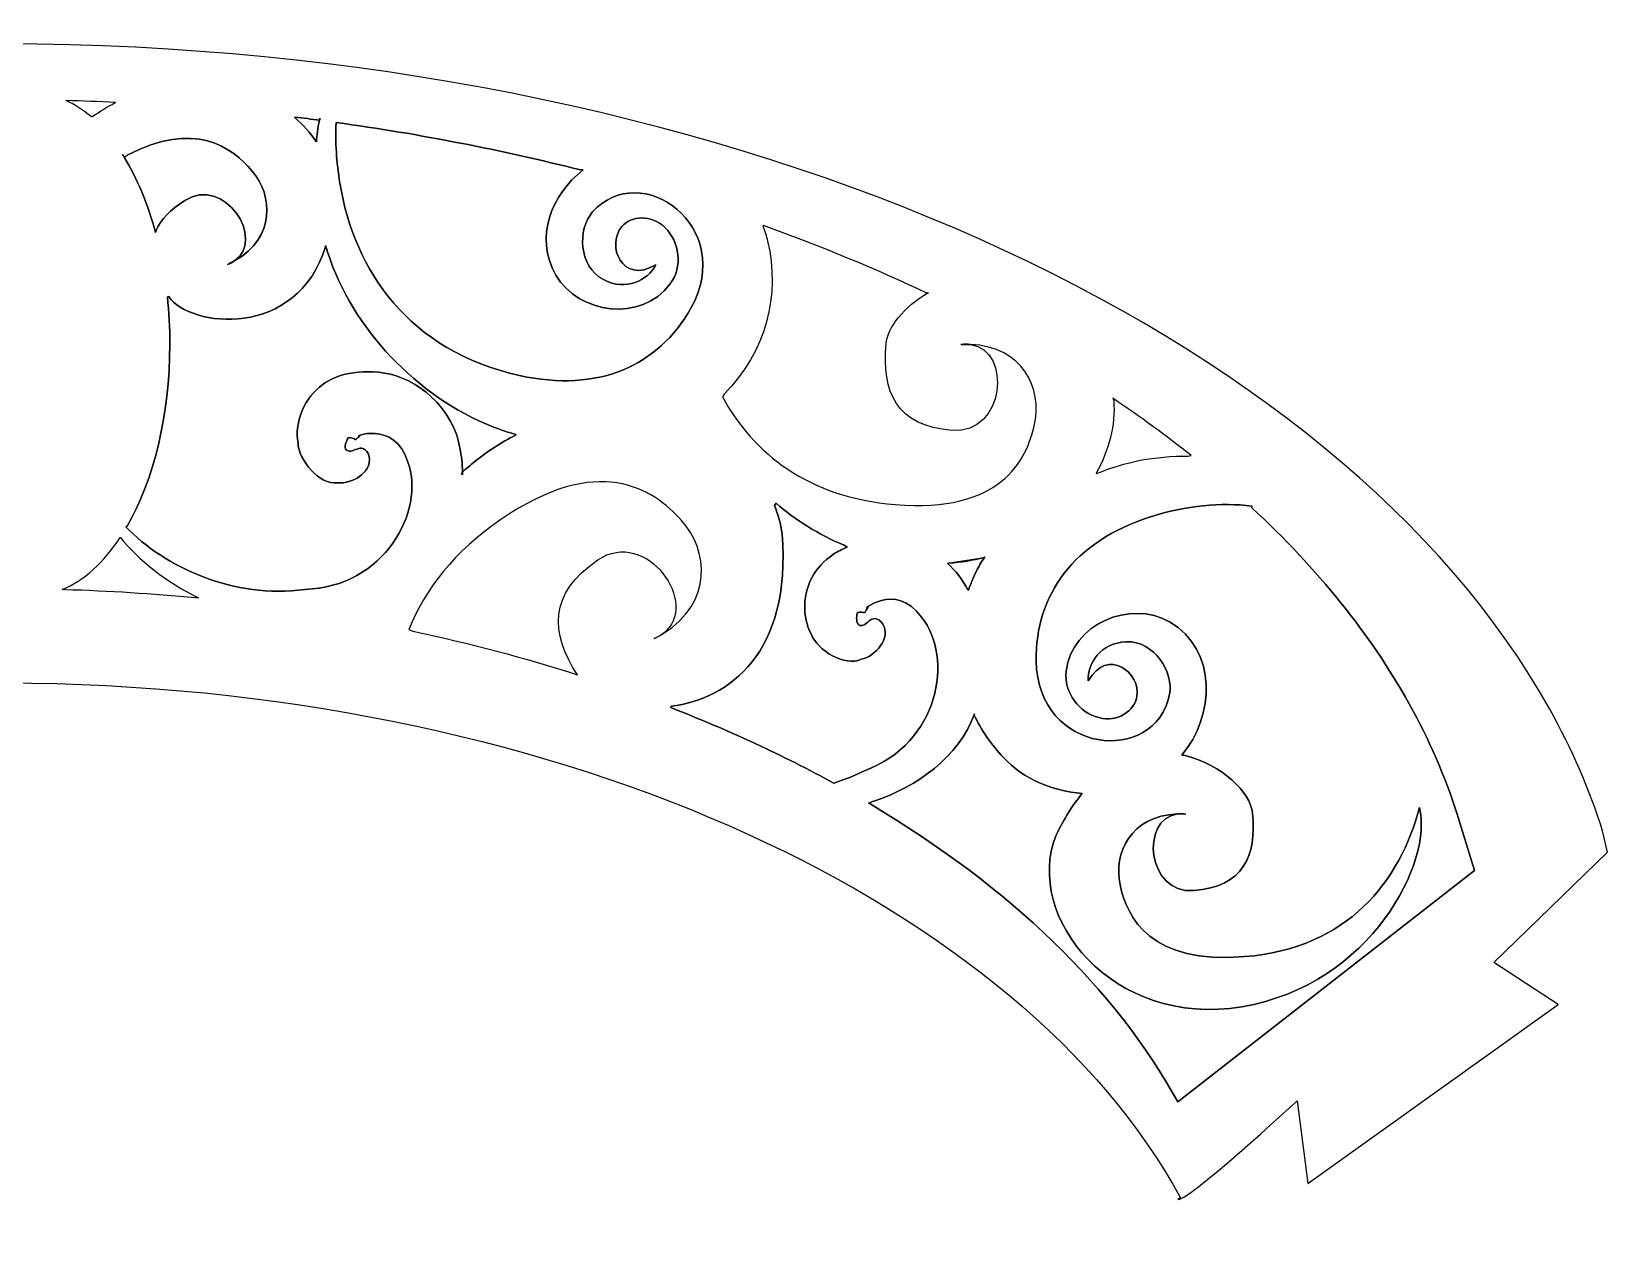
# Model space of a CAD drawing. Header units: centimetres. Extents: x -9.3 to 11.2, y -3.5 to 4.3.
# Drawn here: x 1.1 to 11.24, y -3.47 to 4.3 of the extents above; entities that cross this region are included whole.
import ezdxf

# ---------------------------------------------------------------- set-up
doc = ezdxf.new("R2010")
doc.units = ezdxf.units.CM
doc.header["$MEASUREMENT"] = 0
doc.layers.add('Camada 1', color=7, linetype='Continuous')

msp = doc.modelspace()

# ---------------------------------------------------------------- linework, layer by layer
at = {"layer": 'Camada 1'}
msp.add_open_spline([(10.87276, -0.06732), (11.01437, -0.32193), (11.12856, -0.58358), (11.21338, -0.85099), (11.21338, -0.85099), (11.21338, -0.85099), (11.24444, -0.98736), (11.24444, -0.98736), (11.24444, -0.98736), (11.24444, -0.98736), (10.51268, -1.69761), (10.51268, -1.69761), (10.51268, -1.69761), (10.51268, -1.69761), (10.92628, -1.96947), (10.92628, -1.96947), (10.92628, -1.96947), (10.92628, -1.96947), (9.31507, -3.12213), (9.31507, -3.12213), (9.31507, -3.12213), (9.31507, -3.12213), (9.24705, -2.58974), (9.24705, -2.58974), (9.24705, -2.58974), (9.24705, -2.58974), (8.51585, -3.2621), (8.47844, -3.22358), (8.47844, -3.22358), (8.47844, -3.22358), (8.49672, -3.21339), (8.49672, -3.21339), (8.49672, -3.21339), (7.47204, -1.33487), (4.5575, 0.04911), (1.10217, 0.1003), (1.10217, 0.1003), (-2.64293, 0.15581), (-5.79943, -1.37253), (-6.61864, -3.46877), (-6.61864, -3.46877), (-6.61864, -3.46877), (-6.67656, -3.4552), (-6.67656, -3.4552), (-6.67656, -3.4552), (-6.67656, -3.4552), (-9.25574, -1.29072), (-9.25574, -1.29072), (-9.25574, -1.29072), (-9.25574, -1.29072), (-9.26455, -1.28937), (-9.26455, -1.28937), (-9.26455, -1.28937), (-8.83431, 1.86681), (-4.32456, 4.29544), (1.13662, 4.21451), (1.13662, 4.21451), (5.68558, 4.14709), (9.52304, 2.35883), (10.87276, -0.06732)], degree=3, knots=[0, 0, 0, 0, 0.0625, 0.0625, 0.0625, 0.0625, 0.125, 0.125, 0.125, 0.125, 0.1875, 0.1875, 0.1875, 0.1875, 0.25, 0.25, 0.25, 0.25, 0.3125, 0.3125, 0.3125, 0.3125, 0.375, 0.375, 0.375, 0.375, 0.4375, 0.4375, 0.4375, 0.4375, 0.5, 0.5, 0.5, 0.5, 0.5625, 0.5625, 0.5625, 0.5625, 0.625, 0.625, 0.625, 0.625, 0.6875, 0.6875, 0.6875, 0.6875, 0.75, 0.75, 0.75, 0.75, 0.8125, 0.8125, 0.8125, 0.8125, 0.875, 0.875, 0.875, 0.875, 1, 1, 1, 1], dxfattribs=at)
at = {"layer": 'Camada 1', "color": 7, "lineweight": 25}
for points, knots in [([(1.32374, 3.85145), (1.37822, 3.82634), (1.43068, 3.79202), (1.48061, 3.74945), (1.48061, 3.74945), (1.48061, 3.74945), (1.49397, 3.74524), (1.49397, 3.74524), (1.49397, 3.74524), (1.54215, 3.77995), (1.59113, 3.81022), (1.6405, 3.83628), (1.6405, 3.83628), (1.6405, 3.83628), (1.64076, 3.84104), (1.64076, 3.84104), (1.64076, 3.84104), (1.53554, 3.84596), (1.42986, 3.84985), (1.32376, 3.85273), (1.32376, 3.85273), (1.32376, 3.85273), (1.32376, 3.85145), (1.32376, 3.85145), (1.32376, 3.85145), (1.32376, 3.85145), (1.32374, 3.85145), (1.32374, 3.85145)], [0, 0, 0, 0, 0.125, 0.125, 0.125, 0.125, 0.25, 0.25, 0.25, 0.25, 0.375, 0.375, 0.375, 0.375, 0.5, 0.5, 0.5, 0.5, 0.625, 0.625, 0.625, 0.625, 0.75, 0.75, 0.75, 0.75, 1, 1, 1, 1]), ([(6.87181, 2.6142), (6.71684, 2.52268), (6.61117, 2.39068), (6.60183, 2.28673), (6.60183, 2.28673), (6.57357, 1.97415), (6.66671, 1.75611), (7.02731, 1.72753), (7.02731, 1.72753), (7.36516, 1.70022), (7.415, 2.245), (7.14418, 2.28048), (7.14418, 2.28048), (7.48391, 2.26725), (7.60609, 1.99526), (7.55749, 1.76851), (7.55749, 1.76851), (7.50677, 1.52795), (7.334, 1.19325), (6.65965, 1.25051), (6.65965, 1.25051), (6.10051, 1.29459), (5.74758, 1.57912), (5.54829, 1.94285), (5.54829, 1.94285), (5.54829, 1.94285), (5.55924, 1.96158), (5.55924, 1.96158), (5.55924, 1.96158), (5.83168, 2.23251), (5.9209, 2.60044), (5.83928, 2.9466), (5.83928, 2.9466), (5.8314, 2.97991), (5.82102, 3.01243), (5.80838, 3.04399), (5.80838, 3.04399), (5.80838, 3.04399), (5.8129, 3.04582), (5.8129, 3.04582), (5.8129, 3.04582), (6.18191, 2.91379), (6.53468, 2.76748), (6.86901, 2.60825), (6.86901, 2.60825), (6.86901, 2.60825), (6.87181, 2.6142), (6.87181, 2.6142)], [0, 0, 0, 0, 0.07692308, 0.07692308, 0.07692308, 0.07692308, 0.15384615, 0.15384615, 0.15384615, 0.15384615, 0.23076923, 0.23076923, 0.23076923, 0.23076923, 0.30769231, 0.30769231, 0.30769231, 0.30769231, 0.38461538, 0.38461538, 0.38461538, 0.38461538, 0.46153846, 0.46153846, 0.46153846, 0.46153846, 0.53846154, 0.53846154, 0.53846154, 0.53846154, 0.61538462, 0.61538462, 0.61538462, 0.61538462, 0.69230769, 0.69230769, 0.69230769, 0.69230769, 0.76923077, 0.76923077, 0.76923077, 0.76923077, 0.84615385, 0.84615385, 0.84615385, 0.84615385, 1, 1, 1, 1]), ([(2.36265, 2.79507), (2.37961, 2.80303), (2.3957, 2.8115), (2.41057, 2.82018), (2.41057, 2.82018), (2.39694, 2.81039), (2.38096, 2.80203), (2.36265, 2.79507)], [0, 0, 0, 0, 0.33333333, 0.33333333, 0.33333333, 0.33333333, 1, 1, 1, 1]), ([(7.14417, 2.28051), (7.12491, 2.2813), (7.10451, 2.28125), (7.08353, 2.28022), (7.08353, 2.28022), (7.10533, 2.28297), (7.12552, 2.28305), (7.14417, 2.28051)], [0, 0, 0, 0, 0.33333333, 0.33333333, 0.33333333, 0.33333333, 1, 1, 1, 1]), ([(8.54604, 1.56211), (8.44137, 1.56251), (8.3376, 1.55359), (8.23685, 1.53467), (8.23685, 1.53467), (8.14472, 1.51739), (8.05003, 1.48813), (7.95679, 1.4499), (7.95679, 1.4499), (7.95679, 1.4499), (7.95406, 1.45154), (7.95406, 1.45154), (7.95406, 1.45154), (8.03695, 1.60013), (8.07767, 1.76208), (8.06706, 1.91808), (8.06706, 1.91808), (8.06706, 1.91808), (8.06055, 1.93393), (8.06055, 1.93393), (8.06055, 1.93393), (8.23692, 1.81548), (8.40504, 1.69271), (8.56434, 1.56589), (8.56434, 1.56589), (8.56434, 1.56589), (8.54604, 1.56211), (8.54604, 1.56211)], [0, 0, 0, 0, 0.125, 0.125, 0.125, 0.125, 0.25, 0.25, 0.25, 0.25, 0.375, 0.375, 0.375, 0.375, 0.5, 0.5, 0.5, 0.5, 0.625, 0.625, 0.625, 0.625, 0.75, 0.75, 0.75, 0.75, 1, 1, 1, 1]), ([(4.61587, 0.15453), (4.27654, 0.26264), (3.92279, 0.35643), (3.5568, 0.43454), (3.5568, 0.43454), (3.5568, 0.43454), (3.53061, 0.44655), (3.53061, 0.44655), (3.53061, 0.44655), (3.63488, 0.70542), (3.82335, 0.94907), (4.12299, 1.15307), (4.12299, 1.15307), (4.74749, 1.58384), (5.10176, 1.35415), (5.28493, 1.14823), (5.28493, 1.14823), (5.45831, 0.95458), (5.49062, 0.62187), (5.16738, 0.42007), (5.16738, 0.42007), (5.41122, 0.60523), (5.05975, 1.10775), (4.74608, 0.89328), (4.74608, 0.89328), (4.42689, 0.67577), (4.43956, 0.42584), (4.61551, 0.15324), (4.61551, 0.15324), (4.61551, 0.15324), (4.61587, 0.15453), (4.61587, 0.15453)], [0, 0, 0, 0, 0.11111111, 0.11111111, 0.11111111, 0.11111111, 0.22222222, 0.22222222, 0.22222222, 0.22222222, 0.33333333, 0.33333333, 0.33333333, 0.33333333, 0.44444444, 0.44444444, 0.44444444, 0.44444444, 0.55555556, 0.55555556, 0.55555556, 0.55555556, 0.66666667, 0.66666667, 0.66666667, 0.66666667, 0.77777778, 0.77777778, 0.77777778, 0.77777778, 1, 1, 1, 1]), ([(2.1767, 0.64954), (1.96726, 0.7508), (1.79319, 0.89174), (1.67346, 1.03713), (1.67346, 1.03713), (1.67346, 1.03713), (1.67253, 1.03774), (1.67253, 1.03774), (1.67253, 1.03774), (1.56641, 0.87642), (1.43935, 0.75956), (1.29986, 0.7028), (1.29986, 0.7028), (1.29986, 0.7028), (1.31626, 0.70142), (1.31626, 0.70142), (1.31626, 0.70142), (1.60066, 0.69274), (1.88115, 0.67501), (2.15692, 0.64871), (2.15692, 0.64871), (2.15692, 0.64871), (2.1767, 0.64954), (2.1767, 0.64954)], [0, 0, 0, 0, 0.14285714, 0.14285714, 0.14285714, 0.14285714, 0.28571429, 0.28571429, 0.28571429, 0.28571429, 0.42857143, 0.42857143, 0.42857143, 0.42857143, 0.57142857, 0.57142857, 0.57142857, 0.57142857, 0.71428571, 0.71428571, 0.71428571, 0.71428571, 1, 1, 1, 1]), ([(5.10813, 0.38662), (5.12916, 0.39726), (5.14903, 0.40858), (5.16734, 0.42006), (5.16734, 0.42006), (5.15059, 0.40723), (5.13088, 0.39607), (5.10813, 0.38662)], [0, 0, 0, 0, 0.33333333, 0.33333333, 0.33333333, 0.33333333, 1, 1, 1, 1]), ([(8.53062, -0.74235), (8.51191, -0.74145), (8.49371, -0.7414), (8.47654, -0.74211), (8.47654, -0.74211), (8.49315, -0.73984), (8.51117, -0.73992), (8.53062, -0.74235)], [0, 0, 0, 0, 0.33333333, 0.33333333, 0.33333333, 0.33333333, 1, 1, 1, 1])]:
    msp.add_open_spline(points, degree=3, knots=knots, dxfattribs=at)
at = {"layer": 'Camada 1', "color": 7}
for points, knots in [([(1.69762, 3.4872), (1.78075, 3.35091), (1.8497, 3.18626), (1.89992, 3.00164), (1.89992, 3.00164), (1.89992, 3.00164), (1.90373, 3.01683), (1.90373, 3.01683), (1.90373, 3.01683), (1.93519, 3.08433), (1.99446, 3.14798), (2.08764, 3.2072), (2.08764, 3.2072), (2.34254, 3.36973), (2.60919, 2.96119), (2.41056, 2.82019), (2.41056, 2.82019), (2.67276, 2.97238), (2.65554, 3.23778), (2.52264, 3.39619), (2.52264, 3.39619), (2.3935, 3.55108), (2.14976, 3.72568), (1.71661, 3.49858), (1.71661, 3.49858), (1.71661, 3.49858), (1.69762, 3.4872), (1.69762, 3.4872)], [0, 0, 0, 0, 0.125, 0.125, 0.125, 0.125, 0.25, 0.25, 0.25, 0.25, 0.375, 0.375, 0.375, 0.375, 0.5, 0.5, 0.5, 0.5, 0.625, 0.625, 0.625, 0.625, 0.75, 0.75, 0.75, 0.75, 1, 1, 1, 1]), ([(2.95669, 3.73725), (2.94767, 3.6914), (2.94034, 3.6451), (2.93484, 3.59832), (2.93484, 3.59832), (2.93484, 3.59832), (2.93569, 3.58414), (2.93569, 3.58414), (2.93569, 3.58414), (2.89801, 3.64161), (2.8511, 3.69444), (2.79668, 3.74136), (2.79668, 3.74136), (2.79668, 3.74136), (2.79694, 3.74454), (2.79694, 3.74454), (2.79694, 3.74454), (2.85068, 3.73803), (2.90428, 3.73128), (2.95767, 3.72422), (2.95767, 3.72422), (2.95767, 3.72422), (2.95669, 3.73725), (2.95669, 3.73725)], [0, 0, 0, 0, 0.14285714, 0.14285714, 0.14285714, 0.14285714, 0.28571429, 0.28571429, 0.28571429, 0.28571429, 0.42857143, 0.42857143, 0.42857143, 0.42857143, 0.57142857, 0.57142857, 0.57142857, 0.57142857, 0.71428571, 0.71428571, 0.71428571, 0.71428571, 1, 1, 1, 1]), ([(2.95669, 3.73725), (2.95669, 3.73725), (2.95669, 3.73725), (2.95669, 3.73725), (2.95669, 3.73725), (2.95669, 3.73725), (2.95669, 3.73725), (2.95669, 3.73725)], [0, 0, 0, 0, 0.33333333, 0.33333333, 0.33333333, 0.33333333, 1, 1, 1, 1]), ([(4.65167, 3.40441), (4.44916, 3.24465), (4.33568, 2.97351), (4.47667, 2.72771), (4.47667, 2.72771), (4.62232, 2.47337), (5.02735, 2.42354), (5.21092, 2.66776), (5.21092, 2.66776), (5.29643, 2.7824), (5.27101, 2.94216), (5.1797, 3.03183), (5.1797, 3.03183), (5.08845, 3.12261), (4.95851, 3.10745), (4.90062, 3.03974), (4.90062, 3.03974), (4.79976, 2.92028), (4.90012, 2.66411), (5.11962, 2.79315), (5.11962, 2.79315), (5.06668, 2.69134), (4.92822, 2.62207), (4.78254, 2.69801), (4.78254, 2.69801), (4.62046, 2.78233), (4.61628, 3.02387), (4.7111, 3.13145), (4.7111, 3.13145), (5.02217, 3.48324), (5.64034, 3.03943), (5.3448, 2.51341), (5.3448, 2.51341), (5.13599, 2.14276), (4.75033, 1.96839), (4.24323, 2.08076), (4.24323, 2.08076), (3.53005, 2.23758), (3.17693, 2.75815), (3.08666, 3.31798), (3.08666, 3.31798), (3.06414, 3.45832), (3.05652, 3.58579), (3.06145, 3.7044), (3.06145, 3.7044), (3.06145, 3.7044), (3.06222, 3.71009), (3.06222, 3.71009), (3.06222, 3.71009), (3.60557, 3.63468), (4.13119, 3.53179), (4.63464, 3.40405), (4.63464, 3.40405), (4.63464, 3.40405), (4.65167, 3.40441), (4.65167, 3.40441)], [0, 0, 0, 0, 0.06666667, 0.06666667, 0.06666667, 0.06666667, 0.13333333, 0.13333333, 0.13333333, 0.13333333, 0.2, 0.2, 0.2, 0.2, 0.26666667, 0.26666667, 0.26666667, 0.26666667, 0.33333333, 0.33333333, 0.33333333, 0.33333333, 0.4, 0.4, 0.4, 0.4, 0.46666667, 0.46666667, 0.46666667, 0.46666667, 0.53333333, 0.53333333, 0.53333333, 0.53333333, 0.6, 0.6, 0.6, 0.6, 0.66666667, 0.66666667, 0.66666667, 0.66666667, 0.73333333, 0.73333333, 0.73333333, 0.73333333, 0.8, 0.8, 0.8, 0.8, 0.86666667, 0.86666667, 0.86666667, 0.86666667, 1, 1, 1, 1]), ([(1.68791, 3.50283), (1.69116, 3.49767), (1.69439, 3.49246), (1.69759, 3.48719), (1.69759, 3.48719), (1.69759, 3.48719), (1.68791, 3.50283), (1.68791, 3.50283)], [0, 0, 0, 0, 0.33333333, 0.33333333, 0.33333333, 0.33333333, 1, 1, 1, 1]), ([(1.68791, 3.50283), (1.68791, 3.50283), (1.68791, 3.50283), (1.68791, 3.50283), (1.68791, 3.50283), (1.68791, 3.50283), (1.68791, 3.50283), (1.68791, 3.50283)], [0, 0, 0, 0, 0.33333333, 0.33333333, 0.33333333, 0.33333333, 1, 1, 1, 1]), ([(1.69762, 3.4872), (1.69762, 3.4872), (1.69762, 3.4872), (1.69762, 3.4872), (1.69762, 3.4872), (1.69762, 3.4872), (1.69762, 3.4872), (1.69762, 3.4872)], [0, 0, 0, 0, 0.33333333, 0.33333333, 0.33333333, 0.33333333, 1, 1, 1, 1]), ([(4.65167, 3.40441), (4.65167, 3.40441), (4.65167, 3.40441), (4.65167, 3.40441), (4.65167, 3.40441), (4.65167, 3.40441), (4.65167, 3.40441), (4.65167, 3.40441)], [0, 0, 0, 0, 0.33333333, 0.33333333, 0.33333333, 0.33333333, 1, 1, 1, 1]), ([(2.99492, 2.91551), (2.81453, 2.30858), (2.11518, 2.38984), (1.98572, 2.58891), (1.98572, 2.58891), (1.98572, 2.58891), (1.97622, 2.58817), (1.97622, 2.58817), (1.97622, 2.58817), (1.98659, 2.48914), (1.99202, 2.38687), (1.99202, 2.28231), (1.99202, 2.28231), (1.99202, 1.82106), (1.88645, 1.4049), (1.71704, 1.11015), (1.71704, 1.11015), (1.71704, 1.11015), (1.70852, 1.10671), (1.70852, 1.10671), (1.70852, 1.10671), (1.95659, 0.84848), (2.4066, 0.63821), (2.85993, 0.70375), (2.85993, 0.70375), (3.37105, 0.71764), (3.63825, 1.2077), (3.52409, 1.52264), (3.52409, 1.52264), (3.44355, 1.8013), (3.14701, 1.68001), (3.21773, 1.69155), (3.21773, 1.69155), (3.21376, 1.68647), (3.20223, 1.68406), (3.19355, 1.67271), (3.19355, 1.67271), (3.19355, 1.65414), (3.1445, 1.7016), (3.13518, 1.67266), (3.13518, 1.67266), (3.13272, 1.66422), (3.10735, 1.61797), (3.12981, 1.60048), (3.12981, 1.60048), (3.15338, 1.58355), (3.17963, 1.60313), (3.20733, 1.61098), (3.20733, 1.61098), (3.22926, 1.61924), (3.27588, 1.60526), (3.27607, 1.53684), (3.27607, 1.53684), (3.28139, 1.46159), (3.16913, 1.37854), (3.06972, 1.39053), (3.06972, 1.39053), (2.95756, 1.37413), (2.81924, 1.53473), (2.81688, 1.64763), (2.81688, 1.64763), (2.79574, 1.76757), (2.84403, 1.9138), (2.95573, 2.00654), (2.95573, 2.00654), (2.98314, 2.02959), (3.03701, 2.06721), (3.12051, 2.08954), (3.12051, 2.08954), (3.18901, 2.10388), (3.27355, 2.11256), (3.3743, 2.09631), (3.3743, 2.09631), (3.56887, 2.06856), (3.82303, 1.88062), (3.86259, 1.59331), (3.86259, 1.59331), (3.87137, 1.54479), (3.87598, 1.49404), (3.87624, 1.44218), (3.87624, 1.44218), (3.87624, 1.44218), (3.86619, 1.45088), (3.86619, 1.45088), (3.86619, 1.45088), (3.89027, 1.47281), (3.91522, 1.49435), (3.94099, 1.51546), (3.94099, 1.51546), (4.03108, 1.58907), (4.12411, 1.64945), (4.21846, 1.69771), (4.21846, 1.69771), (4.21846, 1.69771), (4.21592, 1.70263), (4.21592, 1.70263), (4.21592, 1.70263), (4.18229, 1.71157), (4.14948, 1.72165), (4.11776, 1.73292), (4.11776, 1.73292), (3.62511, 1.90747), (3.19503, 2.34697), (3.02495, 2.82366), (3.02495, 2.82366), (3.01394, 2.85443), (3.00392, 2.88504), (2.99481, 2.91547), (2.99481, 2.91547), (2.99481, 2.91547), (2.99492, 2.91551), (2.99492, 2.91551)], [0, 0, 0, 0, 0.03448276, 0.03448276, 0.03448276, 0.03448276, 0.06896552, 0.06896552, 0.06896552, 0.06896552, 0.10344828, 0.10344828, 0.10344828, 0.10344828, 0.13793103, 0.13793103, 0.13793103, 0.13793103, 0.17241379, 0.17241379, 0.17241379, 0.17241379, 0.20689655, 0.20689655, 0.20689655, 0.20689655, 0.24137931, 0.24137931, 0.24137931, 0.24137931, 0.27586207, 0.27586207, 0.27586207, 0.27586207, 0.31034483, 0.31034483, 0.31034483, 0.31034483, 0.34482759, 0.34482759, 0.34482759, 0.34482759, 0.37931034, 0.37931034, 0.37931034, 0.37931034, 0.4137931, 0.4137931, 0.4137931, 0.4137931, 0.44827586, 0.44827586, 0.44827586, 0.44827586, 0.48275862, 0.48275862, 0.48275862, 0.48275862, 0.51724138, 0.51724138, 0.51724138, 0.51724138, 0.55172414, 0.55172414, 0.55172414, 0.55172414, 0.5862069, 0.5862069, 0.5862069, 0.5862069, 0.62068966, 0.62068966, 0.62068966, 0.62068966, 0.65517241, 0.65517241, 0.65517241, 0.65517241, 0.68965517, 0.68965517, 0.68965517, 0.68965517, 0.72413793, 0.72413793, 0.72413793, 0.72413793, 0.75862069, 0.75862069, 0.75862069, 0.75862069, 0.79310345, 0.79310345, 0.79310345, 0.79310345, 0.82758621, 0.82758621, 0.82758621, 0.82758621, 0.86206897, 0.86206897, 0.86206897, 0.86206897, 0.89655172, 0.89655172, 0.89655172, 0.89655172, 0.93103448, 0.93103448, 0.93103448, 0.93103448, 1, 1, 1, 1]), ([(2.99492, 2.91551), (2.99492, 2.91551), (2.99492, 2.91551), (2.99492, 2.91551), (2.99492, 2.91551), (2.99492, 2.91551), (2.99492, 2.91551), (2.99492, 2.91551)], [0, 0, 0, 0, 0.33333333, 0.33333333, 0.33333333, 0.33333333, 1, 1, 1, 1]), ([(6.26771, -0.54543), (5.94066, -0.36588), (5.58868, -0.20237), (5.21536, -0.05709), (5.21536, -0.05709), (5.21536, -0.05709), (5.21846, -0.04873), (5.21846, -0.04873), (5.21846, -0.04873), (5.59316, 0.00006), (5.9929, 0.29174), (5.93297, 1.06069), (5.93297, 1.06069), (5.92408, 1.12435), (5.90701, 1.18581), (5.8827, 1.24444), (5.8827, 1.24444), (5.8827, 1.24444), (5.89471, 1.25801), (5.89471, 1.25801), (5.89471, 1.25801), (6.01869, 1.15072), (6.16477, 1.05698), (6.33246, 0.988), (6.33246, 0.988), (6.33246, 0.988), (6.35146, 0.97575), (6.35146, 0.97575), (6.35146, 0.97575), (6.31974, 0.96228), (6.29145, 0.94744), (6.26618, 0.93254), (6.26618, 0.93254), (6.19424, 0.88465), (6.15524, 0.83176), (6.13664, 0.80117), (6.13664, 0.80117), (6.06047, 0.67753), (6.06155, 0.52354), (6.11997, 0.4167), (6.11997, 0.4167), (6.15833, 0.31047), (6.34079, 0.20263), (6.44178, 0.25406), (6.44178, 0.25406), (6.53978, 0.27451), (6.61955, 0.38913), (6.59042, 0.45872), (6.59042, 0.45872), (6.56835, 0.52349), (6.5197, 0.52182), (6.5016, 0.50698), (6.5016, 0.50698), (6.47787, 0.49066), (6.45927, 0.46369), (6.43154, 0.47221), (6.43154, 0.47221), (6.40466, 0.48158), (6.41389, 0.53351), (6.41352, 0.5423), (6.41352, 0.5423), (6.41307, 0.5727), (6.47472, 0.54346), (6.46879, 0.56103), (6.46879, 0.56103), (6.47339, 0.57458), (6.48355, 0.58053), (6.48567, 0.58664), (6.48567, 0.58664), (6.42236, 0.55306), (6.6645, 0.76291), (6.83, 0.52467), (6.83, 0.52467), (7.03897, 0.26286), (6.94271, -0.28691), (6.46292, -0.46371), (6.46292, -0.46371), (6.40037, -0.49543), (6.33581, -0.52102), (6.27022, -0.54099), (6.27022, -0.54099), (6.27022, -0.54099), (6.26771, -0.54543), (6.26771, -0.54543)], [0, 0, 0, 0, 0.04545455, 0.04545455, 0.04545455, 0.04545455, 0.09090909, 0.09090909, 0.09090909, 0.09090909, 0.13636364, 0.13636364, 0.13636364, 0.13636364, 0.18181818, 0.18181818, 0.18181818, 0.18181818, 0.22727273, 0.22727273, 0.22727273, 0.22727273, 0.27272727, 0.27272727, 0.27272727, 0.27272727, 0.31818182, 0.31818182, 0.31818182, 0.31818182, 0.36363636, 0.36363636, 0.36363636, 0.36363636, 0.40909091, 0.40909091, 0.40909091, 0.40909091, 0.45454545, 0.45454545, 0.45454545, 0.45454545, 0.5, 0.5, 0.5, 0.5, 0.54545455, 0.54545455, 0.54545455, 0.54545455, 0.59090909, 0.59090909, 0.59090909, 0.59090909, 0.63636364, 0.63636364, 0.63636364, 0.63636364, 0.68181818, 0.68181818, 0.68181818, 0.68181818, 0.72727273, 0.72727273, 0.72727273, 0.72727273, 0.77272727, 0.77272727, 0.77272727, 0.77272727, 0.81818182, 0.81818182, 0.81818182, 0.81818182, 0.86363636, 0.86363636, 0.86363636, 0.86363636, 0.90909091, 0.90909091, 0.90909091, 0.90909091, 1, 1, 1, 1]), ([(8.95593, 1.22966), (9.37731, 0.83842), (9.7192, 0.41519), (9.96788, -0.03203), (9.96788, -0.03203), (10.09647, -0.26328), (10.20018, -0.50092), (10.27723, -0.74379), (10.27723, -0.74379), (10.27723, -0.74379), (10.38809, -1.10667), (10.38809, -1.10667), (10.38809, -1.10667), (10.38809, -1.10667), (8.47838, -2.59643), (8.47838, -2.59643), (8.47838, -2.59643), (8.07997, -1.86607), (7.39491, -1.21073), (6.50303, -0.67997), (6.50303, -0.67997), (6.50303, -0.67997), (6.48816, -0.67203), (6.48816, -0.67203), (6.48816, -0.67203), (6.50628, -0.66597), (6.52433, -0.65952), (6.54237, -0.65266), (6.54237, -0.65266), (6.7924, -0.56728), (7.06926, -0.37929), (7.1711, -0.09823), (7.1711, -0.09823), (7.1711, -0.09823), (7.1665, -0.10064), (7.1665, -0.10064), (7.1665, -0.10064), (7.21447, -0.20232), (7.279, -0.29635), (7.35774, -0.37956), (7.35774, -0.37956), (7.48876, -0.51788), (7.67416, -0.59562), (7.86452, -0.61022), (7.86452, -0.61022), (7.86452, -0.61022), (7.86412, -0.60982), (7.86412, -0.60982), (7.86412, -0.60982), (7.80385, -0.68242), (7.74675, -0.77241), (7.69476, -0.8825), (7.69476, -0.8825), (7.4877, -1.4005), (8.05581, -2.12279), (8.89134, -1.98288), (8.89134, -1.98288), (9.72724, -1.84223), (10.12475, -1.04287), (10.0336, -0.7006), (10.0336, -0.7006), (9.91149, -1.1746), (9.57354, -1.60828), (8.90864, -1.66067), (8.90864, -1.66067), (8.30727, -1.71179), (8.15315, -1.41326), (8.10788, -1.19871), (8.10788, -1.19871), (8.06457, -0.99652), (8.17352, -0.75392), (8.47652, -0.74214), (8.47652, -0.74214), (8.23498, -0.77378), (8.27943, -1.25964), (8.58074, -1.2353), (8.58074, -1.2353), (8.90234, -1.20982), (8.98539, -1.01535), (8.96018, -0.73659), (8.96018, -0.73659), (8.94838, -0.60501), (8.76365, -0.42314), (8.52573, -0.36543), (8.52573, -0.36543), (8.52573, -0.36543), (8.5056, -0.36331), (8.5056, -0.36331), (8.5056, -0.36331), (8.71452, -0.11349), (8.73986, 0.31286), (8.42604, 0.49415), (8.42604, 0.49415), (8.17233, 0.64094), (7.7971, 0.4806), (7.76101, 0.17721), (7.76101, 0.17721), (7.74463, 0.0351), (7.84684, -0.09023), (7.97085, -0.1219), (7.97085, -0.1219), (8.09534, -0.15458), (8.20011, -0.07618), (8.21615, 0.0114), (8.21615, 0.0114), (8.24335, 0.16536), (8.02793, 0.33647), (7.90288, 0.11467), (7.90288, 0.11467), (7.89756, 0.22929), (7.98249, 0.35872), (8.14661, 0.36624), (8.14661, 0.36624), (8.32909, 0.37473), (8.454, 0.16796), (8.42609, 0.02728), (8.42609, 0.02728), (8.3338, -0.43315), (7.57635, -0.35986), (7.56768, 0.24344), (7.56768, 0.24344), (7.5621, 0.66881), (7.80803, 1.0133), (8.30296, 1.17083), (8.30296, 1.17083), (8.53651, 1.24557), (8.75553, 1.26444), (8.95706, 1.23994), (8.95706, 1.23994), (8.95706, 1.23994), (8.95593, 1.22966), (8.95593, 1.22966)], [0, 0, 0, 0, 0.02941176, 0.02941176, 0.02941176, 0.02941176, 0.05882353, 0.05882353, 0.05882353, 0.05882353, 0.08823529, 0.08823529, 0.08823529, 0.08823529, 0.11764706, 0.11764706, 0.11764706, 0.11764706, 0.14705882, 0.14705882, 0.14705882, 0.14705882, 0.17647059, 0.17647059, 0.17647059, 0.17647059, 0.20588235, 0.20588235, 0.20588235, 0.20588235, 0.23529412, 0.23529412, 0.23529412, 0.23529412, 0.26470588, 0.26470588, 0.26470588, 0.26470588, 0.29411765, 0.29411765, 0.29411765, 0.29411765, 0.32352941, 0.32352941, 0.32352941, 0.32352941, 0.35294118, 0.35294118, 0.35294118, 0.35294118, 0.38235294, 0.38235294, 0.38235294, 0.38235294, 0.41176471, 0.41176471, 0.41176471, 0.41176471, 0.44117647, 0.44117647, 0.44117647, 0.44117647, 0.47058824, 0.47058824, 0.47058824, 0.47058824, 0.5, 0.5, 0.5, 0.5, 0.52941176, 0.52941176, 0.52941176, 0.52941176, 0.55882353, 0.55882353, 0.55882353, 0.55882353, 0.58823529, 0.58823529, 0.58823529, 0.58823529, 0.61764706, 0.61764706, 0.61764706, 0.61764706, 0.64705882, 0.64705882, 0.64705882, 0.64705882, 0.67647059, 0.67647059, 0.67647059, 0.67647059, 0.70588235, 0.70588235, 0.70588235, 0.70588235, 0.73529412, 0.73529412, 0.73529412, 0.73529412, 0.76470588, 0.76470588, 0.76470588, 0.76470588, 0.79411765, 0.79411765, 0.79411765, 0.79411765, 0.82352941, 0.82352941, 0.82352941, 0.82352941, 0.85294118, 0.85294118, 0.85294118, 0.85294118, 0.88235294, 0.88235294, 0.88235294, 0.88235294, 0.91176471, 0.91176471, 0.91176471, 0.91176471, 0.94117647, 0.94117647, 0.94117647, 0.94117647, 1, 1, 1, 1]), ([(8.95593, 1.22966), (8.95593, 1.22966), (8.95593, 1.22966), (8.95593, 1.22966), (8.95593, 1.22966), (8.95593, 1.22966), (8.95593, 1.22966), (8.95593, 1.22966)], [0, 0, 0, 0, 0.33333333, 0.33333333, 0.33333333, 0.33333333, 1, 1, 1, 1]), ([(7.23276, 0.90621), (7.21337, 0.87763), (7.19672, 0.84922), (7.18315, 0.82123), (7.18315, 0.82123), (7.16344, 0.78048), (7.14637, 0.73966), (7.13187, 0.69881), (7.13187, 0.69881), (7.13187, 0.69881), (7.12801, 0.70003), (7.12801, 0.70003), (7.12801, 0.70003), (7.09414, 0.76795), (7.0485, 0.8247), (6.99617, 0.87087), (6.99617, 0.87087), (6.99617, 0.87087), (7.23276, 0.90621), (7.23276, 0.90621)], [0, 0, 0, 0, 0.16666667, 0.16666667, 0.16666667, 0.16666667, 0.33333333, 0.33333333, 0.33333333, 0.33333333, 0.5, 0.5, 0.5, 0.5, 0.66666667, 0.66666667, 0.66666667, 0.66666667, 1, 1, 1, 1]), ([(7.0058, 0.87277), (7.08449, 0.8783), (7.16003, 0.89076), (7.23205, 0.90926), (7.23205, 0.90926), (7.23205, 0.90926), (7.0058, 0.87277), (7.0058, 0.87277)], [0, 0, 0, 0, 0.33333333, 0.33333333, 0.33333333, 0.33333333, 1, 1, 1, 1]), ([(7.0058, 0.87277), (7.0058, 0.87277), (7.0058, 0.87277), (7.0058, 0.87277), (7.0058, 0.87277), (7.0058, 0.87277), (7.0058, 0.87277), (7.0058, 0.87277)], [0, 0, 0, 0, 0.33333333, 0.33333333, 0.33333333, 0.33333333, 1, 1, 1, 1]), ([(7.23696, 0.91232), (7.23553, 0.91028), (7.23416, 0.90825), (7.23275, 0.90621), (7.23275, 0.90621), (7.23275, 0.90621), (7.23696, 0.91232), (7.23696, 0.91232)], [0, 0, 0, 0, 0.33333333, 0.33333333, 0.33333333, 0.33333333, 1, 1, 1, 1]), ([(7.23276, 0.90621), (7.23276, 0.90621), (7.23276, 0.90621), (7.23276, 0.90621), (7.23276, 0.90621), (7.23276, 0.90621), (7.23276, 0.90621), (7.23276, 0.90621)], [0, 0, 0, 0, 0.33333333, 0.33333333, 0.33333333, 0.33333333, 1, 1, 1, 1]), ([(7.23696, 0.91232), (7.23696, 0.91232), (7.23696, 0.91232), (7.23696, 0.91232), (7.23696, 0.91232), (7.23696, 0.91232), (7.23696, 0.91232), (7.23696, 0.91232)], [0, 0, 0, 0, 0.33333333, 0.33333333, 0.33333333, 0.33333333, 1, 1, 1, 1]), ([(6.26771, -0.54543), (6.26771, -0.54543), (6.26771, -0.54543), (6.26771, -0.54543), (6.26771, -0.54543), (6.26771, -0.54543), (6.26771, -0.54543), (6.26771, -0.54543)], [0, 0, 0, 0, 0.33333333, 0.33333333, 0.33333333, 0.33333333, 1, 1, 1, 1])]:
    msp.add_open_spline(points, degree=3, knots=knots, dxfattribs=at)
at = {"layer": 'Camada 1', "lineweight": 25}
for points, knots in [([(1.69762, 3.4872), (1.78075, 3.35091), (1.8497, 3.18626), (1.89992, 3.00164), (1.89992, 3.00164), (1.89992, 3.00164), (1.90373, 3.01683), (1.90373, 3.01683), (1.90373, 3.01683), (1.93519, 3.08433), (1.99446, 3.14798), (2.08764, 3.2072), (2.08764, 3.2072), (2.34254, 3.36973), (2.60919, 2.96119), (2.41056, 2.82019), (2.41056, 2.82019), (2.67276, 2.97238), (2.65554, 3.23778), (2.52264, 3.39619), (2.52264, 3.39619), (2.3935, 3.55108), (2.14976, 3.72568), (1.71661, 3.49858)], [0, 0, 0, 0, 0.14285714, 0.14285714, 0.14285714, 0.14285714, 0.28571429, 0.28571429, 0.28571429, 0.28571429, 0.42857143, 0.42857143, 0.42857143, 0.42857143, 0.57142857, 0.57142857, 0.57142857, 0.57142857, 0.71428571, 0.71428571, 0.71428571, 0.71428571, 1, 1, 1, 1]), ([(2.95669, 3.73725), (2.94767, 3.6914), (2.94034, 3.6451), (2.93484, 3.59832), (2.93484, 3.59832), (2.93484, 3.59832), (2.93569, 3.58414), (2.93569, 3.58414), (2.93569, 3.58414), (2.89801, 3.64161), (2.8511, 3.69444), (2.79668, 3.74136), (2.79668, 3.74136), (2.79668, 3.74136), (2.79694, 3.74454), (2.79694, 3.74454), (2.79694, 3.74454), (2.85068, 3.73803), (2.90428, 3.73128), (2.95767, 3.72422)], [0, 0, 0, 0, 0.16666667, 0.16666667, 0.16666667, 0.16666667, 0.33333333, 0.33333333, 0.33333333, 0.33333333, 0.5, 0.5, 0.5, 0.5, 0.66666667, 0.66666667, 0.66666667, 0.66666667, 1, 1, 1, 1]), ([(2.95669, 3.73725), (2.95669, 3.73725), (2.95669, 3.73725), (2.95669, 3.73725), (2.95669, 3.73725), (2.95669, 3.73725), (2.95669, 3.73725), (2.95669, 3.73725)], [0, 0, 0, 0, 0.33333333, 0.33333333, 0.33333333, 0.33333333, 1, 1, 1, 1]), ([(4.65167, 3.40441), (4.44916, 3.24465), (4.33568, 2.97351), (4.47667, 2.72771), (4.47667, 2.72771), (4.62232, 2.47337), (5.02735, 2.42354), (5.21092, 2.66776), (5.21092, 2.66776), (5.29643, 2.7824), (5.27101, 2.94216), (5.1797, 3.03183), (5.1797, 3.03183), (5.08845, 3.12261), (4.95851, 3.10745), (4.90062, 3.03974), (4.90062, 3.03974), (4.79976, 2.92028), (4.90012, 2.66411), (5.11962, 2.79315), (5.11962, 2.79315), (5.06668, 2.69134), (4.92822, 2.62207), (4.78254, 2.69801), (4.78254, 2.69801), (4.62046, 2.78233), (4.61628, 3.02387), (4.7111, 3.13145), (4.7111, 3.13145), (5.02217, 3.48324), (5.64034, 3.03943), (5.3448, 2.51341), (5.3448, 2.51341), (5.13599, 2.14276), (4.75033, 1.96839), (4.24323, 2.08076), (4.24323, 2.08076), (3.53005, 2.23758), (3.17693, 2.75815), (3.08666, 3.31798), (3.08666, 3.31798), (3.06414, 3.45832), (3.05652, 3.58579), (3.06145, 3.7044), (3.06145, 3.7044), (3.06145, 3.7044), (3.06222, 3.71009), (3.06222, 3.71009), (3.06222, 3.71009), (3.60557, 3.63468), (4.13119, 3.53179), (4.63464, 3.40405)], [0, 0, 0, 0, 0.07142857, 0.07142857, 0.07142857, 0.07142857, 0.14285714, 0.14285714, 0.14285714, 0.14285714, 0.21428571, 0.21428571, 0.21428571, 0.21428571, 0.28571429, 0.28571429, 0.28571429, 0.28571429, 0.35714286, 0.35714286, 0.35714286, 0.35714286, 0.42857143, 0.42857143, 0.42857143, 0.42857143, 0.5, 0.5, 0.5, 0.5, 0.57142857, 0.57142857, 0.57142857, 0.57142857, 0.64285714, 0.64285714, 0.64285714, 0.64285714, 0.71428571, 0.71428571, 0.71428571, 0.71428571, 0.78571429, 0.78571429, 0.78571429, 0.78571429, 0.85714286, 0.85714286, 0.85714286, 0.85714286, 1, 1, 1, 1]), ([(1.68791, 3.50283), (1.68791, 3.50283), (1.68791, 3.50283), (1.68791, 3.50283), (1.68791, 3.50283), (1.68791, 3.50283), (1.68791, 3.50283), (1.68791, 3.50283)], [0, 0, 0, 0, 0.33333333, 0.33333333, 0.33333333, 0.33333333, 1, 1, 1, 1]), ([(1.69762, 3.4872), (1.69762, 3.4872), (1.69762, 3.4872), (1.69762, 3.4872), (1.69762, 3.4872), (1.69762, 3.4872), (1.69762, 3.4872), (1.69762, 3.4872)], [0, 0, 0, 0, 0.33333333, 0.33333333, 0.33333333, 0.33333333, 1, 1, 1, 1]), ([(4.65167, 3.40441), (4.65167, 3.40441), (4.65167, 3.40441), (4.65167, 3.40441), (4.65167, 3.40441), (4.65167, 3.40441), (4.65167, 3.40441), (4.65167, 3.40441)], [0, 0, 0, 0, 0.33333333, 0.33333333, 0.33333333, 0.33333333, 1, 1, 1, 1]), ([(2.99492, 2.91551), (2.81453, 2.30858), (2.11518, 2.38984), (1.98572, 2.58891), (1.98572, 2.58891), (1.98572, 2.58891), (1.97622, 2.58817), (1.97622, 2.58817), (1.97622, 2.58817), (1.98659, 2.48914), (1.99202, 2.38687), (1.99202, 2.28231), (1.99202, 2.28231), (1.99202, 1.82106), (1.88645, 1.4049), (1.71704, 1.11015), (1.71704, 1.11015), (1.71704, 1.11015), (1.70852, 1.10671), (1.70852, 1.10671), (1.70852, 1.10671), (1.95659, 0.84848), (2.4066, 0.63821), (2.85993, 0.70375), (2.85993, 0.70375), (3.37105, 0.71764), (3.63825, 1.2077), (3.52409, 1.52264), (3.52409, 1.52264), (3.44355, 1.8013), (3.14701, 1.68001), (3.21773, 1.69155), (3.21773, 1.69155), (3.21376, 1.68647), (3.20223, 1.68406), (3.19355, 1.67271), (3.19355, 1.67271), (3.19355, 1.65414), (3.1445, 1.7016), (3.13518, 1.67266), (3.13518, 1.67266), (3.13272, 1.66422), (3.10735, 1.61797), (3.12981, 1.60048), (3.12981, 1.60048), (3.15338, 1.58355), (3.17963, 1.60313), (3.20733, 1.61098), (3.20733, 1.61098), (3.22926, 1.61924), (3.27588, 1.60526), (3.27607, 1.53684), (3.27607, 1.53684), (3.28139, 1.46159), (3.16913, 1.37854), (3.06972, 1.39053), (3.06972, 1.39053), (2.95756, 1.37413), (2.81924, 1.53473), (2.81688, 1.64763), (2.81688, 1.64763), (2.79574, 1.76757), (2.84403, 1.9138), (2.95573, 2.00654), (2.95573, 2.00654), (2.98314, 2.02959), (3.03701, 2.06721), (3.12051, 2.08954), (3.12051, 2.08954), (3.18901, 2.10388), (3.27355, 2.11256), (3.3743, 2.09631), (3.3743, 2.09631), (3.56887, 2.06856), (3.82303, 1.88062), (3.86259, 1.59331), (3.86259, 1.59331), (3.87137, 1.54479), (3.87598, 1.49404), (3.87624, 1.44218), (3.87624, 1.44218), (3.87624, 1.44218), (3.86619, 1.45088), (3.86619, 1.45088), (3.86619, 1.45088), (3.89027, 1.47281), (3.91522, 1.49435), (3.94099, 1.51546), (3.94099, 1.51546), (4.03108, 1.58907), (4.12411, 1.64945), (4.21846, 1.69771), (4.21846, 1.69771), (4.21846, 1.69771), (4.21592, 1.70263), (4.21592, 1.70263), (4.21592, 1.70263), (4.18229, 1.71157), (4.14948, 1.72165), (4.11776, 1.73292), (4.11776, 1.73292), (3.62511, 1.90747), (3.19503, 2.34697), (3.02495, 2.82366), (3.02495, 2.82366), (3.01394, 2.85443), (3.00392, 2.88504), (2.99481, 2.91547)], [0, 0, 0, 0, 0.03571429, 0.03571429, 0.03571429, 0.03571429, 0.07142857, 0.07142857, 0.07142857, 0.07142857, 0.10714286, 0.10714286, 0.10714286, 0.10714286, 0.14285714, 0.14285714, 0.14285714, 0.14285714, 0.17857143, 0.17857143, 0.17857143, 0.17857143, 0.21428571, 0.21428571, 0.21428571, 0.21428571, 0.25, 0.25, 0.25, 0.25, 0.28571429, 0.28571429, 0.28571429, 0.28571429, 0.32142857, 0.32142857, 0.32142857, 0.32142857, 0.35714286, 0.35714286, 0.35714286, 0.35714286, 0.39285714, 0.39285714, 0.39285714, 0.39285714, 0.42857143, 0.42857143, 0.42857143, 0.42857143, 0.46428571, 0.46428571, 0.46428571, 0.46428571, 0.5, 0.5, 0.5, 0.5, 0.53571429, 0.53571429, 0.53571429, 0.53571429, 0.57142857, 0.57142857, 0.57142857, 0.57142857, 0.60714286, 0.60714286, 0.60714286, 0.60714286, 0.64285714, 0.64285714, 0.64285714, 0.64285714, 0.67857143, 0.67857143, 0.67857143, 0.67857143, 0.71428571, 0.71428571, 0.71428571, 0.71428571, 0.75, 0.75, 0.75, 0.75, 0.78571429, 0.78571429, 0.78571429, 0.78571429, 0.82142857, 0.82142857, 0.82142857, 0.82142857, 0.85714286, 0.85714286, 0.85714286, 0.85714286, 0.89285714, 0.89285714, 0.89285714, 0.89285714, 0.92857143, 0.92857143, 0.92857143, 0.92857143, 1, 1, 1, 1]), ([(2.99492, 2.91551), (2.99492, 2.91551), (2.99492, 2.91551), (2.99492, 2.91551), (2.99492, 2.91551), (2.99492, 2.91551), (2.99492, 2.91551), (2.99492, 2.91551)], [0, 0, 0, 0, 0.33333333, 0.33333333, 0.33333333, 0.33333333, 1, 1, 1, 1]), ([(6.26771, -0.54543), (5.94066, -0.36588), (5.58868, -0.20237), (5.21536, -0.05709), (5.21536, -0.05709), (5.21536, -0.05709), (5.21846, -0.04873), (5.21846, -0.04873), (5.21846, -0.04873), (5.59316, 0.00006), (5.9929, 0.29174), (5.93297, 1.06069), (5.93297, 1.06069), (5.92408, 1.12435), (5.90701, 1.18581), (5.8827, 1.24444), (5.8827, 1.24444), (5.8827, 1.24444), (5.89471, 1.25801), (5.89471, 1.25801), (5.89471, 1.25801), (6.01869, 1.15072), (6.16477, 1.05698), (6.33246, 0.988), (6.33246, 0.988), (6.33246, 0.988), (6.35146, 0.97575), (6.35146, 0.97575), (6.35146, 0.97575), (6.31974, 0.96228), (6.29145, 0.94744), (6.26618, 0.93254), (6.26618, 0.93254), (6.19424, 0.88465), (6.15524, 0.83176), (6.13664, 0.80117), (6.13664, 0.80117), (6.06047, 0.67753), (6.06155, 0.52354), (6.11997, 0.4167), (6.11997, 0.4167), (6.15833, 0.31047), (6.34079, 0.20263), (6.44178, 0.25406), (6.44178, 0.25406), (6.53978, 0.27451), (6.61955, 0.38913), (6.59042, 0.45872), (6.59042, 0.45872), (6.56835, 0.52349), (6.5197, 0.52182), (6.5016, 0.50698), (6.5016, 0.50698), (6.47787, 0.49066), (6.45927, 0.46369), (6.43154, 0.47221), (6.43154, 0.47221), (6.40466, 0.48158), (6.41389, 0.53351), (6.41352, 0.5423), (6.41352, 0.5423), (6.41307, 0.5727), (6.47472, 0.54346), (6.46879, 0.56103), (6.46879, 0.56103), (6.47339, 0.57458), (6.48355, 0.58053), (6.48567, 0.58664), (6.48567, 0.58664), (6.42236, 0.55306), (6.6645, 0.76291), (6.83, 0.52467), (6.83, 0.52467), (7.03897, 0.26286), (6.94271, -0.28691), (6.46292, -0.46371), (6.46292, -0.46371), (6.40037, -0.49543), (6.33581, -0.52102), (6.27022, -0.54099)], [0, 0, 0, 0, 0.04761905, 0.04761905, 0.04761905, 0.04761905, 0.0952381, 0.0952381, 0.0952381, 0.0952381, 0.14285714, 0.14285714, 0.14285714, 0.14285714, 0.19047619, 0.19047619, 0.19047619, 0.19047619, 0.23809524, 0.23809524, 0.23809524, 0.23809524, 0.28571429, 0.28571429, 0.28571429, 0.28571429, 0.33333333, 0.33333333, 0.33333333, 0.33333333, 0.38095238, 0.38095238, 0.38095238, 0.38095238, 0.42857143, 0.42857143, 0.42857143, 0.42857143, 0.47619048, 0.47619048, 0.47619048, 0.47619048, 0.52380952, 0.52380952, 0.52380952, 0.52380952, 0.57142857, 0.57142857, 0.57142857, 0.57142857, 0.61904762, 0.61904762, 0.61904762, 0.61904762, 0.66666667, 0.66666667, 0.66666667, 0.66666667, 0.71428571, 0.71428571, 0.71428571, 0.71428571, 0.76190476, 0.76190476, 0.76190476, 0.76190476, 0.80952381, 0.80952381, 0.80952381, 0.80952381, 0.85714286, 0.85714286, 0.85714286, 0.85714286, 0.9047619, 0.9047619, 0.9047619, 0.9047619, 1, 1, 1, 1]), ([(8.95593, 1.22966), (9.37731, 0.83842), (9.7192, 0.41519), (9.96788, -0.03203), (9.96788, -0.03203), (10.09647, -0.26328), (10.20018, -0.50092), (10.27723, -0.74379), (10.27723, -0.74379), (10.27723, -0.74379), (10.38809, -1.10667), (10.38809, -1.10667), (10.38809, -1.10667), (10.38809, -1.10667), (8.47838, -2.59643), (8.47838, -2.59643), (8.47838, -2.59643), (8.07997, -1.86607), (7.39491, -1.21073), (6.50303, -0.67997), (6.50303, -0.67997), (6.50303, -0.67997), (6.48816, -0.67203), (6.48816, -0.67203), (6.48816, -0.67203), (6.50628, -0.66597), (6.52433, -0.65952), (6.54237, -0.65266), (6.54237, -0.65266), (6.7924, -0.56728), (7.06926, -0.37929), (7.1711, -0.09823), (7.1711, -0.09823), (7.1711, -0.09823), (7.1665, -0.10064), (7.1665, -0.10064), (7.1665, -0.10064), (7.21447, -0.20232), (7.279, -0.29635), (7.35774, -0.37956), (7.35774, -0.37956), (7.48876, -0.51788), (7.67416, -0.59562), (7.86452, -0.61022), (7.86452, -0.61022), (7.86452, -0.61022), (7.86412, -0.60982), (7.86412, -0.60982), (7.86412, -0.60982), (7.80385, -0.68242), (7.74675, -0.77241), (7.69476, -0.8825), (7.69476, -0.8825), (7.4877, -1.4005), (8.05581, -2.12279), (8.89134, -1.98288), (8.89134, -1.98288), (9.72724, -1.84223), (10.12475, -1.04287), (10.0336, -0.7006), (10.0336, -0.7006), (9.91149, -1.1746), (9.57354, -1.60828), (8.90864, -1.66067), (8.90864, -1.66067), (8.30727, -1.71179), (8.15315, -1.41326), (8.10788, -1.19871), (8.10788, -1.19871), (8.06457, -0.99652), (8.17352, -0.75392), (8.47652, -0.74214), (8.47652, -0.74214), (8.23498, -0.77378), (8.27943, -1.25964), (8.58074, -1.2353), (8.58074, -1.2353), (8.90234, -1.20982), (8.98539, -1.01535), (8.96018, -0.73659), (8.96018, -0.73659), (8.94838, -0.60501), (8.76365, -0.42314), (8.52573, -0.36543), (8.52573, -0.36543), (8.52573, -0.36543), (8.5056, -0.36331), (8.5056, -0.36331), (8.5056, -0.36331), (8.71452, -0.11349), (8.73986, 0.31286), (8.42604, 0.49415), (8.42604, 0.49415), (8.17233, 0.64094), (7.7971, 0.4806), (7.76101, 0.17721), (7.76101, 0.17721), (7.74463, 0.0351), (7.84684, -0.09023), (7.97085, -0.1219), (7.97085, -0.1219), (8.09534, -0.15458), (8.20011, -0.07618), (8.21615, 0.0114), (8.21615, 0.0114), (8.24335, 0.16536), (8.02793, 0.33647), (7.90288, 0.11467), (7.90288, 0.11467), (7.89756, 0.22929), (7.98249, 0.35872), (8.14661, 0.36624), (8.14661, 0.36624), (8.32909, 0.37473), (8.454, 0.16796), (8.42609, 0.02728), (8.42609, 0.02728), (8.3338, -0.43315), (7.57635, -0.35986), (7.56768, 0.24344), (7.56768, 0.24344), (7.5621, 0.66881), (7.80803, 1.0133), (8.30296, 1.17083), (8.30296, 1.17083), (8.53651, 1.24557), (8.75553, 1.26444), (8.95706, 1.23994)], [0, 0, 0, 0, 0.03030303, 0.03030303, 0.03030303, 0.03030303, 0.06060606, 0.06060606, 0.06060606, 0.06060606, 0.09090909, 0.09090909, 0.09090909, 0.09090909, 0.12121212, 0.12121212, 0.12121212, 0.12121212, 0.15151515, 0.15151515, 0.15151515, 0.15151515, 0.18181818, 0.18181818, 0.18181818, 0.18181818, 0.21212121, 0.21212121, 0.21212121, 0.21212121, 0.24242424, 0.24242424, 0.24242424, 0.24242424, 0.27272727, 0.27272727, 0.27272727, 0.27272727, 0.3030303, 0.3030303, 0.3030303, 0.3030303, 0.33333333, 0.33333333, 0.33333333, 0.33333333, 0.36363636, 0.36363636, 0.36363636, 0.36363636, 0.39393939, 0.39393939, 0.39393939, 0.39393939, 0.42424242, 0.42424242, 0.42424242, 0.42424242, 0.45454545, 0.45454545, 0.45454545, 0.45454545, 0.48484848, 0.48484848, 0.48484848, 0.48484848, 0.51515152, 0.51515152, 0.51515152, 0.51515152, 0.54545455, 0.54545455, 0.54545455, 0.54545455, 0.57575758, 0.57575758, 0.57575758, 0.57575758, 0.60606061, 0.60606061, 0.60606061, 0.60606061, 0.63636364, 0.63636364, 0.63636364, 0.63636364, 0.66666667, 0.66666667, 0.66666667, 0.66666667, 0.6969697, 0.6969697, 0.6969697, 0.6969697, 0.72727273, 0.72727273, 0.72727273, 0.72727273, 0.75757576, 0.75757576, 0.75757576, 0.75757576, 0.78787879, 0.78787879, 0.78787879, 0.78787879, 0.81818182, 0.81818182, 0.81818182, 0.81818182, 0.84848485, 0.84848485, 0.84848485, 0.84848485, 0.87878788, 0.87878788, 0.87878788, 0.87878788, 0.90909091, 0.90909091, 0.90909091, 0.90909091, 0.93939394, 0.93939394, 0.93939394, 0.93939394, 1, 1, 1, 1]), ([(8.95593, 1.22966), (8.95593, 1.22966), (8.95593, 1.22966), (8.95593, 1.22966), (8.95593, 1.22966), (8.95593, 1.22966), (8.95593, 1.22966), (8.95593, 1.22966)], [0, 0, 0, 0, 0.33333333, 0.33333333, 0.33333333, 0.33333333, 1, 1, 1, 1]), ([(7.23276, 0.90621), (7.21337, 0.87763), (7.19672, 0.84922), (7.18315, 0.82123), (7.18315, 0.82123), (7.16344, 0.78048), (7.14637, 0.73966), (7.13187, 0.69881), (7.13187, 0.69881), (7.13187, 0.69881), (7.12801, 0.70003), (7.12801, 0.70003), (7.12801, 0.70003), (7.09414, 0.76795), (7.0485, 0.8247), (6.99617, 0.87087)], [0, 0, 0, 0, 0.2, 0.2, 0.2, 0.2, 0.4, 0.4, 0.4, 0.4, 0.6, 0.6, 0.6, 0.6, 1, 1, 1, 1]), ([(7.0058, 0.87277), (7.0058, 0.87277), (7.0058, 0.87277), (7.0058, 0.87277), (7.0058, 0.87277), (7.0058, 0.87277), (7.0058, 0.87277), (7.0058, 0.87277)], [0, 0, 0, 0, 0.33333333, 0.33333333, 0.33333333, 0.33333333, 1, 1, 1, 1]), ([(7.23276, 0.90621), (7.23276, 0.90621), (7.23276, 0.90621), (7.23276, 0.90621), (7.23276, 0.90621), (7.23276, 0.90621), (7.23276, 0.90621), (7.23276, 0.90621)], [0, 0, 0, 0, 0.33333333, 0.33333333, 0.33333333, 0.33333333, 1, 1, 1, 1]), ([(7.23696, 0.91232), (7.23696, 0.91232), (7.23696, 0.91232), (7.23696, 0.91232), (7.23696, 0.91232), (7.23696, 0.91232), (7.23696, 0.91232), (7.23696, 0.91232)], [0, 0, 0, 0, 0.33333333, 0.33333333, 0.33333333, 0.33333333, 1, 1, 1, 1]), ([(6.26771, -0.54543), (6.26771, -0.54543), (6.26771, -0.54543), (6.26771, -0.54543), (6.26771, -0.54543), (6.26771, -0.54543), (6.26771, -0.54543), (6.26771, -0.54543)], [0, 0, 0, 0, 0.33333333, 0.33333333, 0.33333333, 0.33333333, 1, 1, 1, 1])]:
    msp.add_open_spline(points, degree=3, knots=knots, dxfattribs=at)
for points in [[(1.68791, 3.50283), (1.69116, 3.49767), (1.69439, 3.49246), (1.69759, 3.48719)], [(7.0058, 0.87277), (7.08449, 0.8783), (7.16003, 0.89076), (7.23205, 0.90926)], [(7.23696, 0.91232), (7.23553, 0.91028), (7.23416, 0.90825), (7.23275, 0.90621)]]:
    msp.add_open_spline(points, degree=3, dxfattribs=at)

doc.saveas('drawing.dxf')
